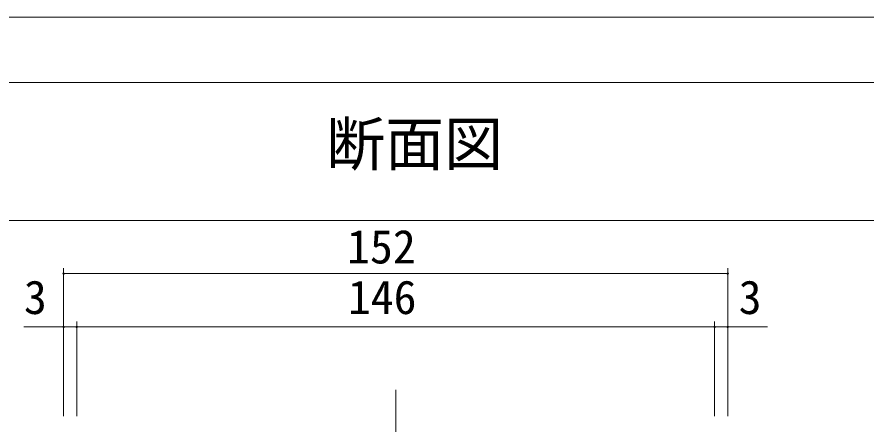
# Model space of a CAD drawing. Units: millimetres on the paper, enlarged 10 times, with parts at other scales. Extents: x -2000 to 2000, y -1385 to 1385.
# Drawn here: x -1098 to -450, y 1074 to 1385 of the extents above; entities that cross this region are included whole.
import ezdxf
from ezdxf.enums import TextEntityAlignment as Align

# ---------------------------------------------------------------- set-up
doc = ezdxf.new("R2010")
doc.units = ezdxf.units.MM
doc.header["$LTSCALE"] = 10
doc.linetypes.add('CHAIN2', pattern=[12, 9, -1, 1, -1])
for name, color, linetype, lineweight in [('1-0_H-SYM', 7, 'Continuous', 20), ('1-1_0', 7, 'Continuous', 20), ('2-0_18', 7, 'Continuous', 18)]:
    doc.layers.add(name, color=color, linetype=linetype, lineweight=lineweight)
doc.styles.add('ＭＳ ゴシック', font='')
doc.styles.get('ＭＳ ゴシック').set_extended_font_data('MS Gothic')

msp = doc.modelspace()

# ---------------------------------------------------------------- linework, layer by layer
at = {"layer": '1-0_H-SYM'}
for p, q in [((-1950, 1335), (380, 1335)), ((-1950, 1230), (380, 1230))]:
    msp.add_line(p, q, dxfattribs=at)
at = {"layer": '1-1_0'}
for p, q in [((-1950, 1335), (380, 1335)), ((-1950, 1230), (380, 1230))]:
    msp.add_line(p, q, dxfattribs=at)
msp.add_lwpolyline([(-2000, -1385), (2000, -1385), (2000, 1385), (-2000, 1385)], close=True, dxfattribs=at)
at = {"layer": '2-0_18', "color": 4, "lineweight": 9}
for p, q in [((-1062, 1153.09), (-1062, 1193.67)), ((-555.33, 1153.09), (-555.33, 1193.67)), ((-1062, 1189.51), (-555.33, 1189.51)), ((-1062, 1080.84), (-1062, 1153.09)), ((-1052, 1080.84), (-1052, 1153.09)), ((-1052, 1080.84), (-1052, 1153.09)), ((-565.33, 1080.84), (-565.33, 1153.09)), ((-565.33, 1080.84), (-565.33, 1153.09)), ((-555.33, 1080.84), (-555.33, 1153.09)), ((-1052, 1148.92), (-565.33, 1148.92))]:
    msp.add_line(p, q, dxfattribs=at)
at = {"layer": '2-0_18', "color": 4, "linetype": 'CHAIN2', "lineweight": 9}
msp.add_line((-808.67, 1100.84), (-808.67, 50.35), dxfattribs=at)
at = {"layer": '2-0_18', "color": 4, "lineweight": 9}
for points in [[(-1052, 1148.92), (-1062, 1148.92), (-1092.28, 1148.92)], [(-565.33, 1148.92), (-555.33, 1148.92), (-525.06, 1148.92)]]:
    msp.add_lwpolyline(points, dxfattribs=at)
for centre, start, end in [((-1062, 1189.51), 0, 180), ((-1062, 1189.51), 180, 0), ((-555.33, 1189.51), 0, 180), ((-555.33, 1189.51), 180, 0), ((-1062, 1148.92), 0, 180), ((-1062, 1148.92), 180, 0), ((-1052, 1148.92), 0, 180), ((-1052, 1148.92), 0, 180), ((-1052, 1148.92), 180, 0), ((-1052, 1148.92), 180, 0), ((-565.33, 1148.92), 0, 180), ((-565.33, 1148.92), 0, 180), ((-565.33, 1148.92), 180, 0), ((-565.33, 1148.92), 180, 0), ((-555.33, 1148.92), 0, 180), ((-555.33, 1148.92), 180, 0)]:
    msp.add_arc(centre, 0.521, start, end, dxfattribs=at)

# ---------------------------------------------------------------- texts
at = {"layer": '1-1_0', "style": 'ＭＳ ゴシック'}
msp.add_text('断面図', height=32.99, dxfattribs=at).set_placement((-861.74, 1261.98), align=Align.BOTTOM_LEFT)
at = {"layer": '2-0_18', "style": 'ＭＳ ゴシック'}
for s, p in [('152', (-845.74, 1189.51)), ('3', (-1092.28, 1151)), ('146', (-845.14, 1151)), ('3', (-547, 1151))]:
    msp.add_text(s, height=25.66, dxfattribs=at).set_placement(p, align=Align.BOTTOM_LEFT)

doc.saveas('drawing.dxf')
